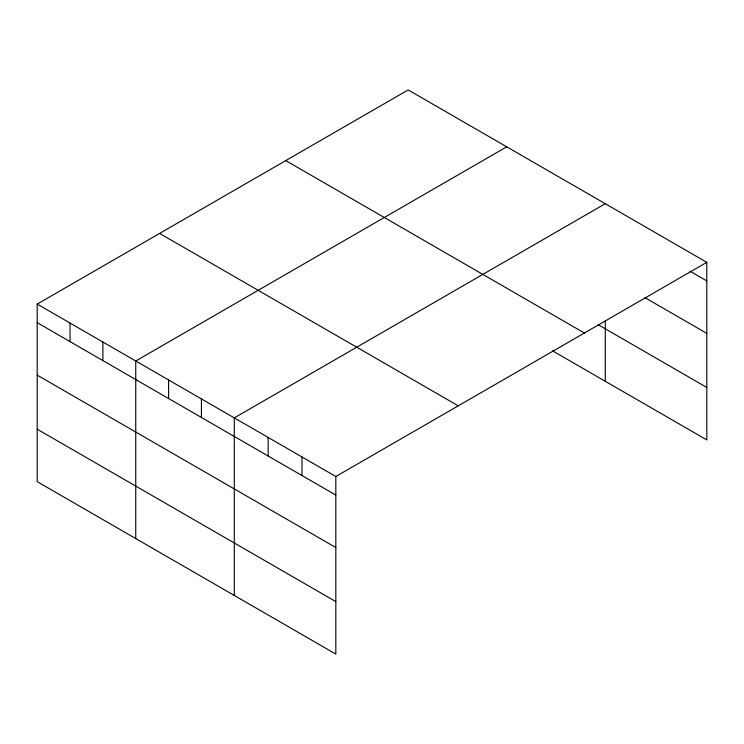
<?xml version="1.0" encoding="UTF-8"?>
<svg xmlns="http://www.w3.org/2000/svg" width="744" height="744" viewBox="0 0 744 744"><rect width="100%" height="100%" fill="white"/><g stroke="black" fill="none" stroke-linecap="round" stroke-linejoin="round"><path stroke-width="1.12" d="M552.513 350.815L706.8 439.899L706.8 262.334L408.177 89.922L37.2 304.101L37.2 481.666L335.823 654.078L335.823 476.513L37.2 304.101M506.72 146.819L135.743 360.998L135.743 538.563M605.272 203.717L234.295 417.896L234.295 595.46M335.823 476.513L706.8 262.334M689.874 271.123L706.8 280.897M645.085 297.73L706.8 333.368M598.297 324.784L706.8 387.429M285.752 160.602L584.375 333.014M159.625 233.421L458.248 405.833M37.2 322.663L335.823 495.076M37.2 375.134L335.823 547.547M37.2 429.195L335.823 601.608M605.272 320.757L605.272 381.272M301.98 456.974L301.98 475.537M268.138 437.435L268.138 455.998M201.438 398.933L201.438 417.486M168.59 379.961L168.59 398.524M102.895 342.035L102.895 360.598M70.048 323.073L70.048 341.636"/></g></svg>
